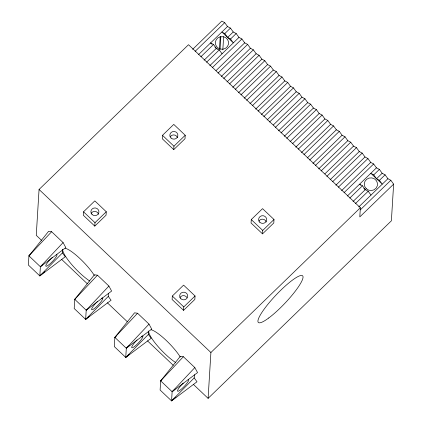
<?xml version="1.0" encoding="UTF-8"?>
<svg xmlns="http://www.w3.org/2000/svg" width="422" height="422" viewBox="0 0 422 422"><rect width="100%" height="100%" fill="white"/><g stroke="black" fill="none" stroke-linecap="round" stroke-linejoin="round"><path stroke-width="0.63" d="M44.7 271.652L39.826 275.904L40.385 266.73L65.811 247.598L63.084 242.587L51.632 231.72L48.625 231.293L28.933 255.864L28.369 265.032L39.826 275.904L65.246 256.766L62.456 252.905L62.667 249.465A24.117 5.185 45.9 0 0 71.729 264.562A24.117 5.185 45.9 0 0 89.712 280.983M192.654 49.327L221.787 21.1L224.726 22.672L227.516 26.533L230.449 28.105L233.245 31.972L236.178 33.538L238.973 37.405L241.906 38.977L244.702 42.838L247.635 44.41L250.431 48.272L253.364 49.843L256.159 53.71L259.092 55.282L261.888 59.143L264.821 60.715L267.611 64.577L270.549 66.148L273.34 70.015L276.278 71.582L279.069 75.448L282.002 77.02L284.797 80.882L287.73 82.454L290.526 86.315L293.459 87.887L296.255 91.753L299.187 93.32L301.983 97.187L304.916 98.759L307.712 102.62L310.645 104.192L313.435 108.053L316.373 109.625L319.164 113.492L322.102 115.064L324.893 118.925L327.825 120.497L330.621 124.358L333.554 125.93L336.35 129.797L339.283 131.363L342.078 135.23L345.011 136.802L347.807 140.663L350.74 142.235L353.536 146.096L356.469 147.668L359.259 151.535L362.197 153.107L364.988 156.968L367.926 158.54L370.716 162.401L373.649 163.973L376.445 167.84L379.378 169.407L382.174 173.273L385.107 174.845L387.902 178.706L390.835 180.278L393.631 184.14L359.792 216.919L360.351 207.751L188.513 44.706L39.061 189.473L36.26 235.323L41.509 240.308M89.063 316.405L85.65 319.38L86.209 310.207L111.635 291.074L108.908 286.063L97.456 275.197L94.449 274.769L74.757 299.34L74.193 308.508L85.65 319.38L111.07 300.242L108.28 296.381L108.47 293.253M83.535 211.807L83.324 215.246L94.776 226.118L106.059 215.188L106.27 211.754L94.813 200.883L83.535 211.807L94.987 222.679L94.776 226.118M129.158 354.448L125.745 357.423L126.31 348.25L151.73 329.118L149.008 324.107L137.551 313.24L134.544 312.813L114.853 337.384L114.288 346.552L125.745 357.423L151.171 338.286L148.375 334.424L148.549 331.56M162.486 135.325L162.275 138.764L173.732 149.636L185.01 138.711L185.221 135.272L173.764 124.4L162.486 135.325L173.943 146.197L173.732 149.636M175.958 397.076L171.569 400.9L172.134 391.732L197.554 372.594L194.832 367.583L183.375 356.717L180.368 356.289L160.677 380.86L160.112 390.028L171.569 400.9L196.995 381.768L194.199 377.901L194.389 374.778M172.318 296.049L172.107 299.483L183.565 310.355L194.843 299.43L195.054 295.991L183.596 285.119L172.318 296.049L183.77 306.915L183.565 310.355M219.44 49.205L220.2 36.761L223.634 36.751A6.631 6.356 3.5 0 1 227.426 46.531A6.631 6.356 3.5 0 1 216.565 46.557A6.631 6.356 3.5 0 1 220.2 36.761M220.068 49.263L220.827 36.819M222.832 49.849L223.634 36.751M193.302 384.326L208.099 398.368L210.905 352.518L360.351 207.751M251.269 219.567L251.058 223.006L262.516 233.872L273.799 222.948L274.005 219.509L262.553 208.642L251.269 219.567L262.727 230.433L262.516 233.872M393.631 184.14L391.384 220.822L208.099 398.368M42.3 264.969L40.385 266.73L28.933 255.864L51.632 231.72M40.385 266.73L63.084 242.587M87.169 309.326L86.209 310.207L74.757 299.34L97.456 275.197M86.209 310.207L108.908 286.063M129.179 345.607L126.31 348.25L114.853 337.384L137.551 313.24M126.31 348.25L149.008 324.107M175.003 389.084L172.134 391.732L160.677 380.86L183.375 356.717M172.134 391.732L194.832 367.583M39.826 275.904L62.456 252.905M85.65 319.38L108.28 296.381M125.745 357.423L148.375 334.424M171.569 400.9L194.199 377.901M195.117 51.352L224.726 22.672M198.377 54.76L227.516 26.533M200.846 56.785L213.532 44.495L216.328 48.356L219.261 49.928L222.056 53.794M224.81 33.57L227.606 37.431L230.539 39.003L233.334 42.865L221.877 31.998L224.81 33.57L230.449 28.105M204.106 60.193L216.328 48.356M227.606 37.431L233.245 31.972M206.569 62.219L219.261 49.928M230.539 39.003L236.178 33.538M209.834 65.632L238.973 37.405M212.298 67.657L241.906 38.977M216.032 70.611L244.702 42.838M218.026 73.09L247.635 44.41M221.292 76.498L250.431 48.272M223.755 78.524L253.364 49.843M227.02 81.931L256.159 53.71M229.484 83.962L259.092 55.282M232.749 87.37L261.888 59.143M94.987 222.679L106.27 211.754M173.943 146.197L185.221 135.272M235.212 89.395L264.821 60.715M238.477 92.803L267.611 64.577M240.941 94.829L270.549 66.148M244.201 98.236L273.34 70.015M246.67 100.262L276.278 71.582M249.929 103.67L279.069 75.448M252.398 105.7L282.002 77.02M255.658 109.108L284.797 80.882M258.122 111.134L287.73 82.454M261.387 114.541L290.526 86.315M263.85 116.567L293.459 87.887M267.115 119.975L296.255 91.753M269.579 122L299.187 93.32M273.314 124.954L301.983 97.187M275.308 127.439L304.916 98.759M278.573 130.846L307.712 102.62M281.036 132.872L310.645 104.192M284.301 136.28L313.435 108.053M286.765 138.305L316.373 109.625M290.03 141.713L319.164 113.492M292.493 143.744L322.102 115.064M295.753 147.151L324.893 118.925M298.222 149.177L327.825 120.497M301.482 152.585L330.621 124.358M303.945 154.61L333.554 125.93M307.211 158.018L336.35 129.797M309.674 160.043L339.283 131.363M312.939 163.456L342.078 135.23M315.403 165.482L345.011 136.802M318.668 168.89L347.807 140.663M321.131 170.915L350.74 142.235M183.77 306.915L195.054 295.991M262.727 230.433L274.005 219.509M324.866 173.869L353.536 146.096M326.86 176.349L356.469 147.668M330.125 179.756L359.259 151.535M332.589 181.787L362.197 153.107M335.854 185.195L364.988 156.968M338.317 187.22L367.926 158.54M341.577 190.628L370.716 162.401M344.046 192.654L373.649 163.973M347.306 196.061L376.445 167.84M349.769 198.087L362.461 185.796L365.257 189.663L368.19 191.229L370.985 195.096M373.739 174.872L376.535 178.733L379.468 180.305L382.263 184.171L370.806 173.3L373.739 174.872L379.378 169.407M353.035 201.5L365.257 189.663L363.822 188.302M376.535 178.733L382.174 173.273M355.498 203.525L368.19 191.229M379.468 180.305L385.107 174.845M358.763 206.933L387.902 178.706M360.288 209.871L390.835 180.278M28.933 255.864L30.368 254.54M74.757 299.34L75.712 298.459M114.853 337.384L116.287 336.06M160.677 380.86L161.631 379.979M213.532 44.495L210.599 42.923L212.029 44.284M362.461 185.796L359.528 184.224L360.483 185.131M214.893 47L217.283 49.263M39.061 189.473L210.905 352.518M61.559 259.33L87.333 283.784M107.383 302.806L127.428 321.828M147.478 340.849L173.252 365.304M91.194 213.3A4.02 3.851 3.5 0 1 98.563 214.212M170.15 136.818A4.02 3.851 3.5 0 1 177.52 137.73M179.978 297.536A4.02 3.851 3.5 0 1 186.941 297.521M258.934 221.059A4.02 3.851 3.5 0 1 266.303 221.967M175.631 362.503A24.117 5.185 45.9 0 1 157.649 346.082A24.117 5.185 45.9 0 1 148.586 330.985M151.097 329.73A24.117 5.185 45.9 0 1 180.294 357.028M65.178 248.21A24.117 5.185 45.9 0 1 94.375 275.508M56.342 254.513A8.039 1.514 -46.5 0 1 52.866 261.023A8.039 1.514 -46.5 0 1 45.75 265.976A8.039 1.514 -46.5 0 1 52.502 257.183M188.085 379.51A8.039 1.514 -46.5 0 1 184.926 385.676A8.039 1.514 -46.5 0 1 177.551 391.168A8.039 1.514 -46.5 0 1 183.269 383.097M141.391 336.429A8.039 1.514 -46.5 0 1 140.109 341.039A8.039 1.514 -46.5 0 1 131.886 347.812A8.039 1.514 -46.5 0 1 137.081 339.979M101.296 298.386A8.039 1.514 -46.5 0 1 99.909 303.123A8.039 1.514 -46.5 0 1 91.727 309.737A8.039 1.514 -46.5 0 1 97.35 301.577M268.724 317.998A32.156 6.05 -46.5 0 0 303.043 277.28A32.156 6.05 -46.5 0 0 269.695 302.115A32.156 6.05 -46.5 0 0 268.724 317.998M92.08 214.513A4.02 3.851 3.5 0 0 98.79 212.767A4.02 3.851 3.5 0 0 93.832 208.062A4.02 3.851 3.5 0 0 92.08 214.513M171.037 138.031A4.02 3.851 3.5 0 0 177.746 136.285A4.02 3.851 3.5 0 0 172.783 131.58A4.02 3.851 3.5 0 0 171.037 138.031M180.864 298.75A4.02 3.851 3.5 0 0 187.574 297.004A4.02 3.851 3.5 0 0 182.615 292.298A4.02 3.851 3.5 0 0 180.864 298.75M259.82 222.267A4.02 3.851 3.5 0 0 266.53 220.527A4.02 3.851 3.5 0 0 261.566 215.816A4.02 3.851 3.5 0 0 259.82 222.267M366.243 188.703A6.631 6.356 3.5 0 0 377.315 185.828A6.631 6.356 3.5 0 0 369.129 178.063A6.631 6.356 3.5 0 0 366.243 188.703"/></g></svg>
